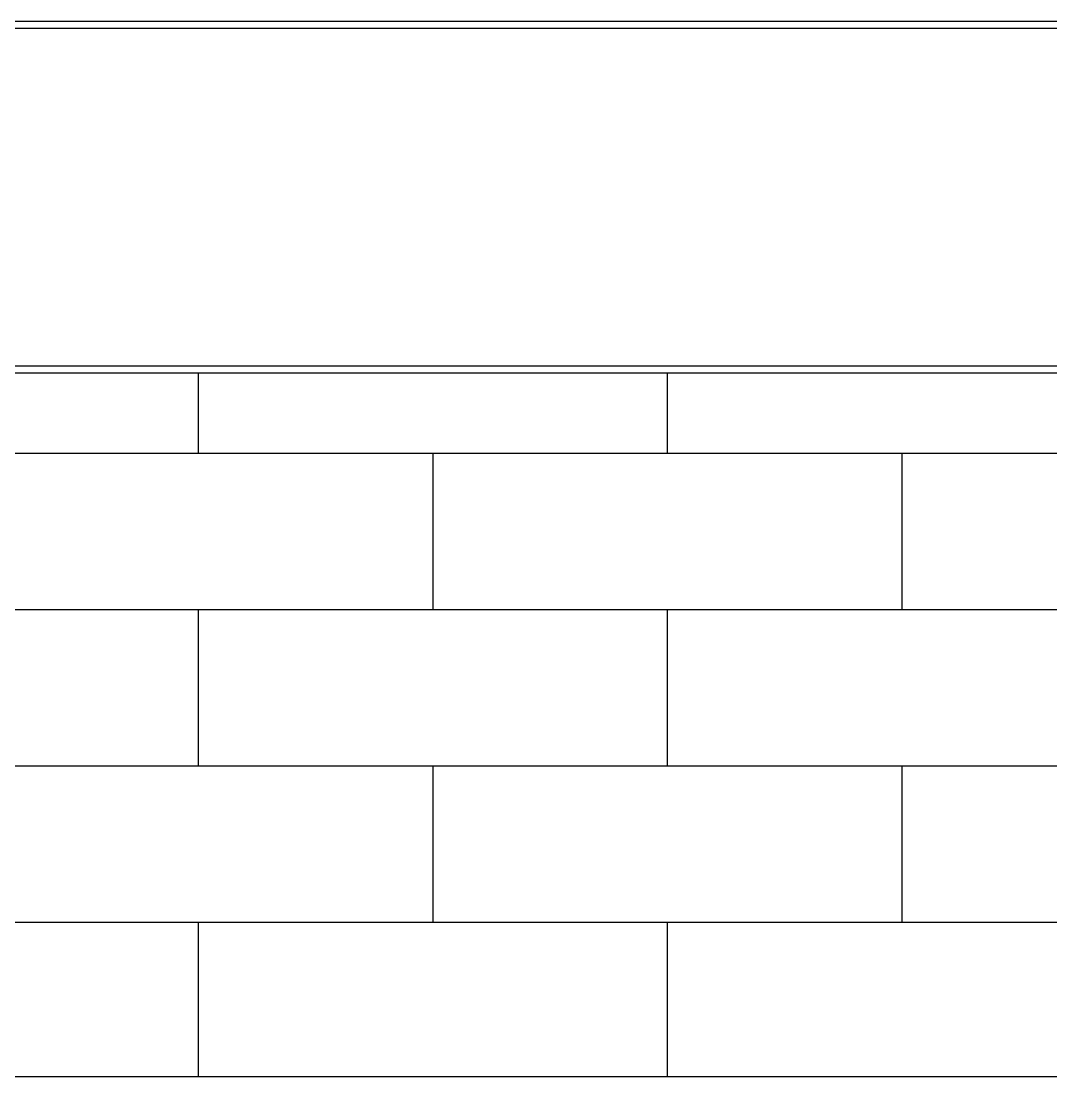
# Model space of a CAD drawing. Extents: x 1231 to 2855, y 3260 to 5268.
# Drawn here: x 1482.44 to 1526.35, y 3259.52 to 3304.54 of the extents above; entities that cross this region are included whole.
import ezdxf

# ---------------------------------------------------------------- set-up
doc = ezdxf.new("R2010")
doc.units = 0
doc.header["$LTSCALE"] = 20
doc.header["$MEASUREMENT"] = 0
for name, color, linetype in [('ACO', 2, 'CONTINUOUS'), ('COTAS', 4, 'CONTINUOUS'), ('MADEIRA', 1, 'CONTINUOUS'), ('PAREDE', 251, 'CONTINUOUS')]:
    doc.layers.add(name, color=color, linetype=linetype)

msp = doc.modelspace()

# ---------------------------------------------------------------- hatches: boundary and pattern name
at = {"layer": 'COTAS'}
h = msp.add_hatch(dxfattribs=at)
h.set_pattern_fill('AR-BRSTD', color=6, scale=2.5, style=0)
h.set_pattern_definition([(0, (0, 3252.779), (0, 6.6675), []), (90, (0, 3252.779), (-10, 6.6675), [6.6675, -6.6675])])
h.paths.add_polyline_path([(1369.345, 3259.522), (1724.345, 3259.522), (1724.345, 3289.543), (1369.345, 3289.543)])

# ---------------------------------------------------------------- linework, layer by layer
at = {"layer": 'ACO'}
for p, q in [((1354.345, 3304.543), (1739.345, 3304.543)), ((1354.345, 3304.243), (1739.345, 3304.243)), ((1354.345, 3289.843), (1739.345, 3289.843)), ((1354.345, 3289.543), (1739.345, 3289.543))]:
    msp.add_line(p, q, dxfattribs=at)
at = {"layer": 'MADEIRA', "color": 9}
msp.add_line((1230.852, 3259.543), (2854.786, 3259.543), dxfattribs=at)
at = {"layer": 'PAREDE'}
msp.add_line((1354.345, 3289.543), (1739.345, 3289.543), dxfattribs=at)

doc.saveas('drawing.dxf')
